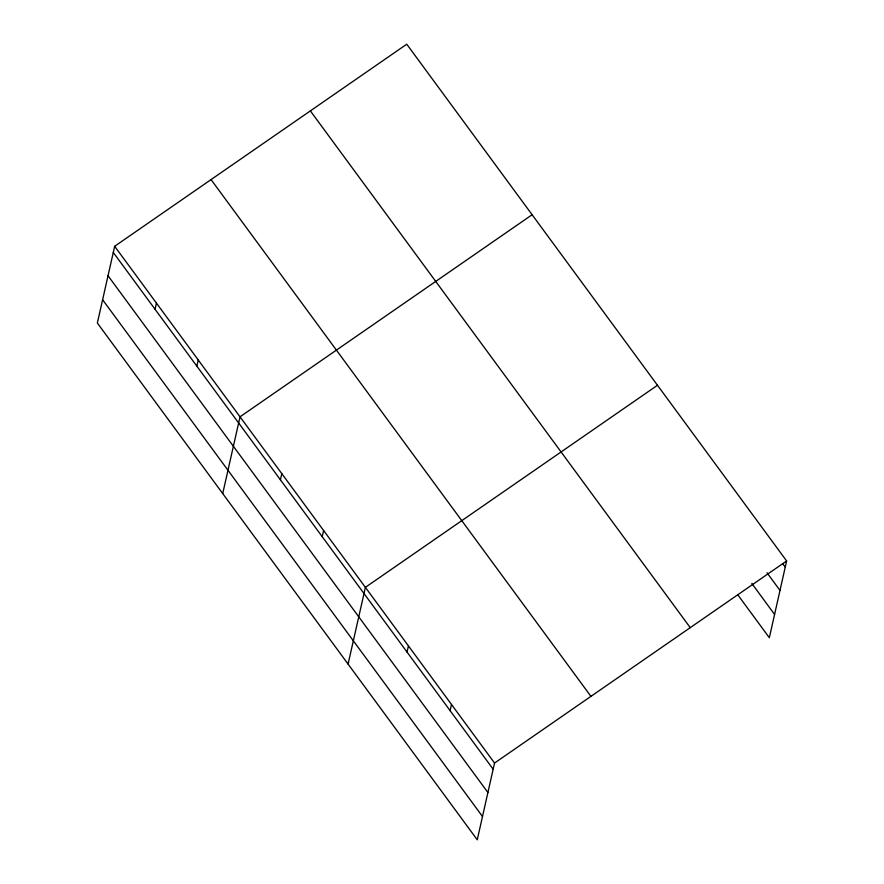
<?xml version="1.0" encoding="UTF-8"?>
<svg xmlns="http://www.w3.org/2000/svg" width="884" height="884" viewBox="0 0 884 884"><rect width="100%" height="100%" fill="white"/><g stroke="black" fill="none" stroke-linecap="round" stroke-linejoin="round"><path stroke-width="1.33" d="M114.666 246.282L97.362 323.036L477.249 839.8L494.554 763.047L786.638 560.964L406.751 44.2L114.666 246.282L494.554 763.047M155.054 309.301L156.446 303.124M196.845 366.142L198.237 359.965M222.724 493.57L240.028 416.806L532.113 214.735M280.416 479.835L281.808 473.658M322.207 536.676L323.599 530.499M348.086 664.094L365.39 587.341L657.475 385.269M407.049 652.083L408.441 645.917M450.1 710.659L451.492 704.482M786.638 560.964L769.334 637.718L737.654 594.623M782.804 563.826L785.246 567.141M766.992 572.755L779.997 590.435M751.842 583.495L774.583 614.435M310.361 110.887L690.249 627.651M211.055 179.596L590.932 696.36M113.274 252.448L493.161 769.224M108.025 275.742L487.913 792.517M102.61 299.742L482.498 816.507"/></g></svg>
